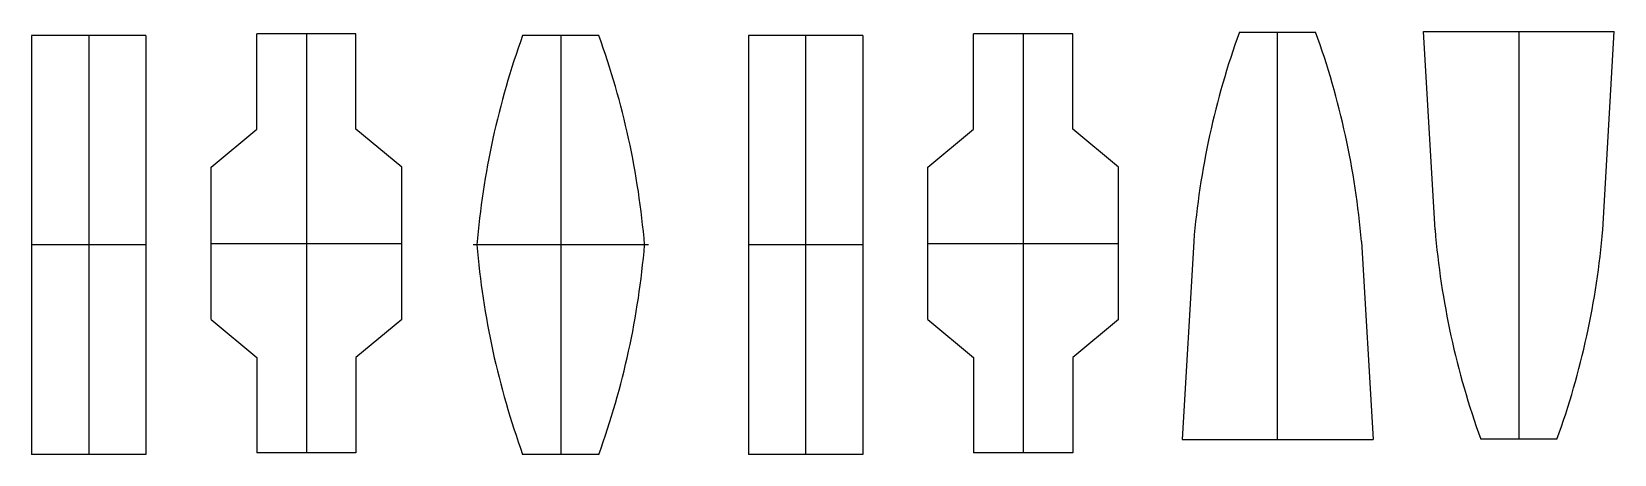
# Model space of a CAD drawing. Header units: millimetres. Extents: x 0 to 415, y 0 to 111.
import ezdxf

# ---------------------------------------------------------------- set-up
doc = ezdxf.new("R2010")
doc.units = ezdxf.units.MM
for name, color, linetype in [('deel 1', 1, 'Continuous'), ('deel 2', 2, 'Continuous'), ('deel 3', 3, 'Continuous'), ('deel 4', 4, 'Continuous')]:
    doc.layers.add(name, color=color, linetype=linetype)

msp = doc.modelspace()

# ---------------------------------------------------------------- linework, layer by layer
at = {"layer": 'deel 1'}
for p, q in [((30, 110), (0, 110)), ((0, 110), (0, 0)), ((15, 110), (15, 0)), ((30, 110), (30, 0)), ((85.1, 110.4), (59.1, 110.4)), ((59.1, 85.4), (59.1, 110.4)), ((72.1, 110.4), (72.1, 0.4)), ((85.1, 85.4), (85.1, 110.4)), ((47.1, 75.4), (59.1, 85.4)), ((97.1, 75.4), (85.1, 85.4)), ((47.1, 35.4), (47.1, 75.4)), ((97.1, 35.4), (97.1, 75.4)), ((30, 55), (0, 55)), ((47.1, 55.4), (97.1, 55.4)), ((47.1, 35.4), (59.1, 25.4)), ((97.1, 35.4), (85.1, 25.4)), ((59.1, 25.4), (59.1, 0.4)), ((85.1, 25.4), (85.1, 0.4)), ((30, 0), (0, 0)), ((85.1, 0.4), (59.1, 0.4))]:
    msp.add_line(p, q, dxfattribs=at)
at = {"layer": 'deel 2'}
for p, q in [((148.84, 110), (128.84, 110)), ((138.84, 110), (138.84, 0)), ((218.1, 110), (188.1, 110)), ((188.1, 110), (188.1, 0)), ((203.1, 110), (203.1, 0)), ((218.1, 110), (218.1, 0)), ((161.84, 55), (115.84, 55)), ((218.1, 55), (188.1, 55)), ((148.84, 0), (128.84, 0)), ((218.1, 0), (188.1, 0))]:
    msp.add_line(p, q, dxfattribs=at)
for centre, start, end in [((331.21, 37.04), 160.1736, 175.2104), ((-53.52, 37.04), 4.7896, 19.8264), ((331.21, 72.96), 184.7896, 199.8264), ((-53.52, 72.96), 340.1736, 355.2104)]:
    msp.add_arc(centre, 215.12, start, end, dxfattribs=at)
at = {"layer": 'deel 3'}
for p, q in [((273.2, 110.4), (247.2, 110.4)), ((247.2, 85.4), (247.2, 110.4)), ((260.2, 110.4), (260.2, 0.4)), ((273.2, 85.4), (273.2, 110.4)), ((316.94, 110.87), (336.94, 110.87)), ((326.94, 3.87), (326.94, 110.87)), ((235.2, 75.4), (247.2, 85.4)), ((285.2, 75.4), (273.2, 85.4)), ((235.2, 35.4), (235.2, 75.4)), ((285.2, 35.4), (285.2, 75.4)), ((235.2, 55.4), (285.2, 55.4)), ((304.94, 55.87), (301.88, 3.87)), ((348.94, 55.87), (352.01, 3.87)), ((235.2, 35.4), (247.2, 25.4)), ((285.2, 35.4), (273.2, 25.4)), ((247.2, 25.4), (247.2, 0.4)), ((273.2, 25.4), (273.2, 0.4)), ((273.2, 0.4), (247.2, 0.4)), ((301.88, 3.87), (352.01, 3.87))]:
    msp.add_line(p, q, dxfattribs=at)
for centre, start, end in [((519.31, 37.91), 160.1736, 175.2104), ((134.58, 37.91), 4.7896, 19.8264)]:
    msp.add_arc(centre, 215.12, start, end, dxfattribs=at)
at = {"layer": 'deel 4'}
for p, q in [((365.21, 110.99), (415.33, 110.99)), ((368.27, 58.99), (365.21, 110.99)), ((390.27, 110.99), (390.27, 3.99)), ((412.27, 58.99), (415.33, 110.99)), ((400.27, 3.99), (380.27, 3.99))]:
    msp.add_line(p, q, dxfattribs=at)
for centre, start, end in [((582.64, 76.96), 184.7896, 199.8264), ((197.91, 76.96), 340.1736, 355.2104)]:
    msp.add_arc(centre, 215.12, start, end, dxfattribs=at)

doc.saveas('drawing.dxf')
